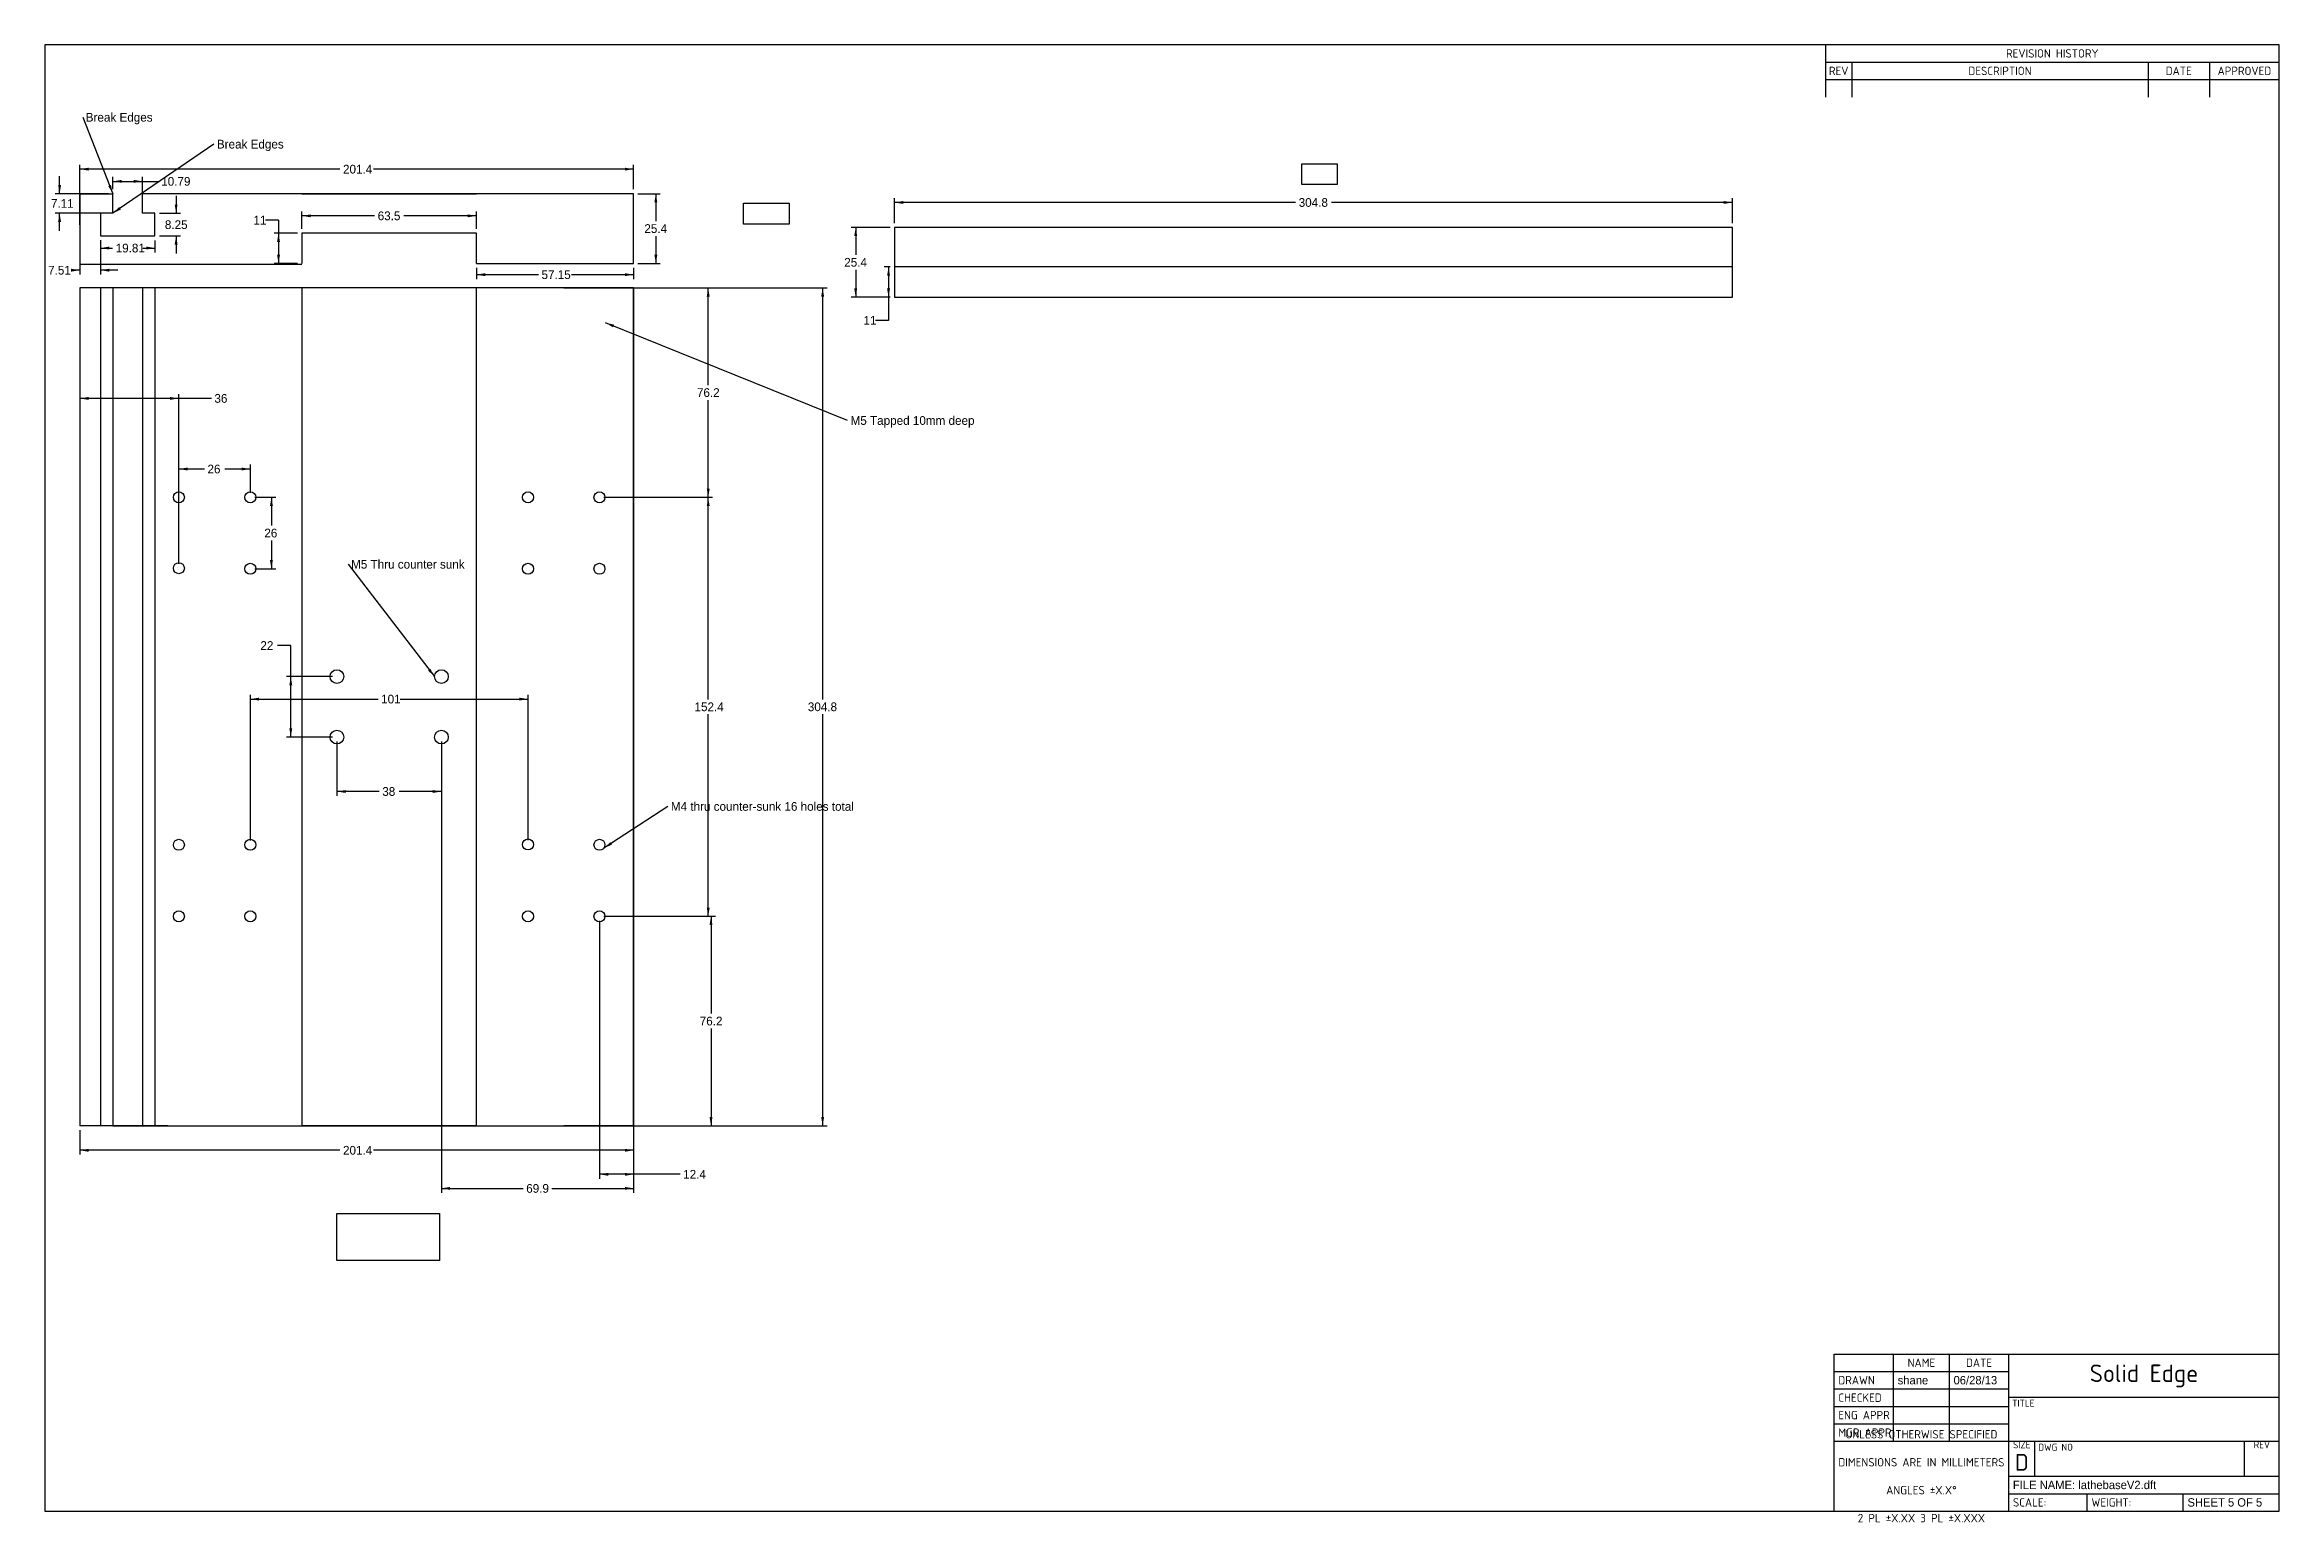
# Model space of a CAD drawing. Header units: millimetres. Extents: x 25 to 838, y 9 to 546.
import ezdxf
from ezdxf.enums import TextEntityAlignment as Align
from ezdxf.lldxf.tags import DXFTag

# ---------------------------------------------------------------- set-up
doc = ezdxf.new("R2010")
doc.units = ezdxf.units.MM
doc.layers.add('Default', color=7, linetype='Continuous')
doc.styles.add('SEACAD_Solid_Edge_ANSI', font='seans.ttf')
tags = doc.linetypes.add('HIDDEN2', pattern=[4.7625, 3.175, -1.5875]).pattern_tags.tags
tags[6:7] = [DXFTag(74, 4), DXFTag(75, 0), DXFTag(340, '0'), DXFTag(46, 0.0), DXFTag(50, 0.0), DXFTag(44, 0.0), DXFTag(45, 0.0)]
tags[4:5] = [DXFTag(74, 4), DXFTag(75, 0), DXFTag(340, '0'), DXFTag(46, 0.0), DXFTag(50, 0.0), DXFTag(44, 0.0), DXFTag(45, 0.0)]
doc.dimstyles.new('ANSI_(mm)', dxfattribs={"dimtxt": 3.175, "dimasz": 3.175, "dimexe": 1.5875, "dimexo": 1.5875, "dimgap": 1.5875, "dimtad": 0, "dimtih": 1, "dimtoh": 1, "dimdsep": 46, "dimtxsty": 'SEACAD_Solid_Edge_ANSI', "dimblk1": '_SE_FILLED', "dimblk2": '_SE_FILLED', "dimsah": 1, "dimcen": 1.5875, "dimadec": 0, "dimazin": 0, "dimtfac": 1, "dimtofl": 0, "dimtmove": 0, "dimatfit": 3, "dimfxl": 1, "dimtolj": 1, "dimarcsym": 0})

# ---------------------------------------------------------------- blocks, each defined once
blk = doc.blocks.new('SEANNOT_GROUP')
at = {"layer": 'Default', "linetype": 'Continuous'}
blk.add_hatch(color=7, dxfattribs=at).paths.add_polyline_path([(231.14, 256.01), (228.77, 253.83), (231.72, 255.12)])
at = {"layer": 'Default', "color": 7, "linetype": 'Continuous'}
blk.add_lwpolyline([(252.06, 269.04), (228.77, 253.83)], dxfattribs=at)
at = {"layer": 'Default', "color": 7, "linetype": 'Continuous', "style": 'SEACAD_Solid_Edge_ANSI'}
blk.add_text('M4 thru counter-sunk 16 holes total', height=3.175, dxfattribs=at).set_placement((253.17, 270.62), align=Align.TOP_LEFT)
blk = doc.blocks.new('SEANNOT_GROUP1')
at = {"layer": 'Default', "linetype": 'Continuous'}
blk.add_hatch(color=7, dxfattribs=at).paths.add_polyline_path([(232.54, 444.26), (229.4, 444.96), (232.14, 443.28)])
at = {"layer": 'Default', "color": 7, "linetype": 'Continuous'}
blk.add_lwpolyline([(317.42, 409.4), (229.4, 444.96)], dxfattribs=at)
at = {"layer": 'Default', "color": 7, "linetype": 'Continuous', "style": 'SEACAD_Solid_Edge_ANSI'}
blk.add_text('M5 Tapped 10mm deep', height=3.175, dxfattribs=at).set_placement((318.53, 410.99), align=Align.TOP_LEFT)
blk = doc.blocks.new('SEANNOT_GROUP2')
at = {"layer": 'Default', "linetype": 'Continuous'}
blk.add_hatch(color=7, dxfattribs=at).paths.add_polyline_path([(52.52, 487.03), (50.2, 484.8), (53.12, 486.16)])
at = {"layer": 'Default', "color": 7, "linetype": 'Continuous'}
blk.add_lwpolyline([(86.92, 509.92), (50.2, 484.8)], dxfattribs=at)
at = {"layer": 'Default', "color": 7, "linetype": 'Continuous', "style": 'SEACAD_Solid_Edge_ANSI'}
blk.add_text('Break Edges', height=3.175, dxfattribs=at).set_placement((88.03, 511.51), align=Align.TOP_LEFT)
blk = doc.blocks.new('SEANNOT_GROUP3')
at = {"layer": 'Default', "linetype": 'Continuous'}
blk.add_hatch(color=7, dxfattribs=at).paths.add_polyline_path([(48.54, 494.67), (50.2, 491.91), (49.52, 495.06)])
at = {"layer": 'Default', "color": 7, "linetype": 'Continuous'}
blk.add_lwpolyline([(39.23, 519.7), (50.2, 491.91)], dxfattribs=at)
at = {"layer": 'Default', "color": 7, "linetype": 'Continuous', "style": 'SEACAD_Solid_Edge_ANSI'}
blk.add_text('Break Edges', height=3.175, dxfattribs=at).set_placement((40.34, 521.29), align=Align.TOP_LEFT)
blk = doc.blocks.new('SEANNOT_GROUP4')
at = {"layer": 'Default', "linetype": 'Continuous'}
blk.add_hatch(color=7, dxfattribs=at).paths.add_polyline_path([(164.84, 318.45), (167.2, 316.26), (165.68, 319.1)])
at = {"layer": 'Default', "color": 7, "linetype": 'Continuous'}
blk.add_lwpolyline([(135.73, 357.11), (167.2, 316.26)], dxfattribs=at)
at = {"layer": 'Default', "color": 7, "linetype": 'Continuous', "style": 'SEACAD_Solid_Edge_ANSI'}
blk.add_text('M5 Thru counter sunk', height=3.175, dxfattribs=at).set_placement((136.85, 358.7), align=Align.TOP_LEFT)
blk = doc.blocks.new('SE')
at = {"color": 7, "linetype": 'Continuous'}
for p, q in [((279.56, 480.79), (279.56, 488.41)), ((296.2, 488.41), (296.2, 480.79)), ((296.2, 480.79), (279.56, 480.79))]:
    blk.add_line(p, q, dxfattribs=at)
at = {"layer": 'Default', "color": 7, "linetype": 'Continuous'}
blk.add_line((279.56, 488.41), (296.2, 488.41), dxfattribs=at)
blk = doc.blocks.new('SE1')
at = {"color": 7, "linetype": 'Continuous'}
for p, q in [((482.66, 495.19), (482.66, 502.81)), ((495.56, 502.81), (495.56, 495.19)), ((495.56, 495.19), (482.66, 495.19))]:
    blk.add_line(p, q, dxfattribs=at)
at = {"layer": 'Default', "color": 7, "linetype": 'Continuous'}
blk.add_line((482.66, 502.81), (495.56, 502.81), dxfattribs=at)
blk = doc.blocks.new('DMBLK108')
at = {"layer": 'Default', "linetype": 'Continuous'}
for points in [[(319.86, 476.48), (320.92, 476.48), (320.39, 479.65)], [(319.86, 457.43), (320.39, 454.25), (320.92, 457.43)]]:
    blk.add_hatch(color=7, dxfattribs=at).paths.add_polyline_path(points)
at = {"layer": 'Default', "color": 7, "linetype": 'Continuous'}
for p, q in [((332.92, 479.65), (318.8, 479.65)), ((320.39, 479.65), (320.39, 469.65)), ((320.39, 464.26), (320.39, 454.25)), ((332.92, 454.25), (318.8, 454.25))]:
    blk.add_line(p, q, dxfattribs=at)
at = {"layer": 'Default', "color": 7, "linetype": 'Continuous', "style": 'SEACAD_Solid_Edge_ANSI'}
blk.add_text('25.4', height=3.175, dxfattribs=at).set_placement((316.22, 468.54), align=Align.TOP_LEFT)
blk = doc.blocks.new('_SE_FILLED')
at = {"color": 0}
blk.add_line((0, 0), (-1, 0), dxfattribs=at)
blk.add_solid([(0, 0), (-1, -0.1665), (-1, 0.1665), (0, 0)], dxfattribs=at)
blk = doc.blocks.new('DMBLK109')
at = {"layer": 'Default', "linetype": 'Continuous'}
for points in [[(337.68, 489.24), (334.51, 488.71), (337.68, 488.19)], [(636.13, 489.24), (636.13, 488.19), (639.31, 488.71)]]:
    blk.add_hatch(color=7, dxfattribs=at).paths.add_polyline_path(points)
at = {"layer": 'Default', "color": 7, "linetype": 'Continuous'}
for p, q in [((334.51, 481.24), (334.51, 490.3)), ((480.41, 488.71), (334.51, 488.71)), ((639.31, 488.71), (493.41, 488.71)), ((639.31, 481.24), (639.31, 490.3))]:
    blk.add_line(p, q, dxfattribs=at)
at = {"layer": 'Default', "color": 7, "linetype": 'Continuous', "style": 'SEACAD_Solid_Edge_ANSI'}
blk.add_text('304.8', height=3.175, dxfattribs=at).set_placement((481.52, 490.3), align=Align.TOP_LEFT)
blk = doc.blocks.new('SE2')
at = {"color": 7, "linetype": 'Continuous'}
for p, q in [((131.71, 103.89), (131.71, 121.01)), ((169.01, 121.01), (169.01, 103.89)), ((169.01, 103.89), (131.71, 103.89))]:
    blk.add_line(p, q, dxfattribs=at)
at = {"layer": 'Default', "color": 7, "linetype": 'Continuous'}
blk.add_line((131.71, 121.01), (169.01, 121.01), dxfattribs=at)
blk = doc.blocks.new('DMBLK110')
at = {"layer": 'Default', "linetype": 'Continuous'}
for points in [[(122.12, 484.38), (118.95, 483.85), (122.12, 483.32)], [(179.27, 484.38), (179.27, 483.32), (182.45, 483.85)]]:
    blk.add_hatch(color=7, dxfattribs=at).paths.add_polyline_path(points)
at = {"layer": 'Default', "color": 7, "linetype": 'Continuous'}
for p, q in [((118.95, 479.1), (118.95, 485.44)), ((145.41, 483.85), (118.95, 483.85)), ((182.45, 483.85), (155.98, 483.85)), ((182.45, 479.1), (182.45, 485.44))]:
    blk.add_line(p, q, dxfattribs=at)
at = {"layer": 'Default', "color": 7, "linetype": 'Continuous', "style": 'SEACAD_Solid_Edge_ANSI'}
blk.add_text('63.5', height=3.175, dxfattribs=at).set_placement((146.53, 485.44), align=Align.TOP_LEFT)
blk = doc.blocks.new('DMBLK111')
at = {"layer": 'Default', "linetype": 'Continuous'}
for points in [[(109.92, 474.33), (110.98, 474.33), (110.45, 477.51)], [(109.92, 469.68), (110.45, 466.51), (110.98, 469.68)]]:
    blk.add_hatch(color=7, dxfattribs=at).paths.add_polyline_path(points)
at = {"layer": 'Default', "color": 7, "linetype": 'Continuous'}
for p, q in [((110.45, 482.28), (105.69, 482.28)), ((110.45, 482.28), (110.45, 466.51)), ((117.36, 477.51), (108.86, 477.51)), ((117.36, 466.51), (108.86, 466.51))]:
    blk.add_line(p, q, dxfattribs=at)
at = {"layer": 'Default', "color": 7, "linetype": 'Continuous', "style": 'SEACAD_Solid_Edge_ANSI'}
blk.add_text('11', height=3.175, dxfattribs=at).set_placement((101.33, 483.87), align=Align.TOP_LEFT)
blk = doc.blocks.new('DMBLK112')
at = {"layer": 'Default', "linetype": 'Continuous'}
for points in [[(331.81, 462.08), (332.87, 462.08), (332.34, 465.25)], [(331.81, 457.43), (332.34, 454.25), (332.87, 457.43)]]:
    blk.add_hatch(color=7, dxfattribs=at).paths.add_polyline_path(points)
at = {"layer": 'Default', "color": 7, "linetype": 'Continuous'}
for p, q in [((332.92, 465.25), (330.75, 465.25)), ((332.34, 465.25), (332.34, 445.82)), ((332.92, 454.25), (330.75, 454.25)), ((332.34, 445.82), (327.58, 445.82))]:
    blk.add_line(p, q, dxfattribs=at)
at = {"layer": 'Default', "color": 7, "linetype": 'Continuous', "style": 'SEACAD_Solid_Edge_ANSI'}
blk.add_text('11', height=3.175, dxfattribs=at).set_placement((323.22, 447.41), align=Align.TOP_LEFT)
blk = doc.blocks.new('DMBLK113')
at = {"layer": 'Default', "linetype": 'Continuous'}
for points in [[(103.37, 308.6), (100.2, 308.07), (103.37, 307.54)], [(198.02, 308.6), (198.02, 307.54), (201.2, 308.07)]]:
    blk.add_hatch(color=7, dxfattribs=at).paths.add_polyline_path(points)
at = {"layer": 'Default', "color": 7, "linetype": 'Continuous'}
for p, q in [((100.2, 256.65), (100.2, 309.66)), ((201.2, 256.77), (201.2, 309.66)), ((100.2, 308.07), (146.67, 308.07)), ((154.73, 308.07), (201.2, 308.07))]:
    blk.add_line(p, q, dxfattribs=at)
at = {"layer": 'Default', "color": 7, "linetype": 'Continuous', "style": 'SEACAD_Solid_Edge_ANSI'}
blk.add_text('101', height=3.175, dxfattribs=at).set_placement((147.78, 309.66), align=Align.TOP_LEFT)
blk = doc.blocks.new('DMBLK114')
at = {"layer": 'Default', "linetype": 'Continuous'}
for points in [[(230.37, 134.68), (230.37, 135.74), (227.2, 135.21)], [(236.42, 134.68), (239.6, 135.21), (236.42, 135.74)]]:
    blk.add_hatch(color=7, dxfattribs=at).paths.add_polyline_path(points)
at = {"layer": 'Default', "color": 7, "linetype": 'Continuous'}
for p, q in [((227.2, 227.47), (227.2, 133.62)), ((239.6, 151.27), (239.6, 133.62)), ((256.53, 135.21), (227.2, 135.21))]:
    blk.add_line(p, q, dxfattribs=at)
at = {"layer": 'Default', "color": 7, "linetype": 'Continuous', "style": 'SEACAD_Solid_Edge_ANSI'}
blk.add_text('12.4', height=3.175, dxfattribs=at).set_placement((257.64, 136.8), align=Align.TOP_LEFT)
blk = doc.blocks.new('DMBLK115')
at = {"layer": 'Default', "linetype": 'Continuous'}
for points in [[(267.27, 454.49), (266.74, 457.66), (266.21, 454.49)], [(267.27, 384.64), (266.21, 384.64), (266.74, 381.46)]]:
    blk.add_hatch(color=7, dxfattribs=at).paths.add_polyline_path(points)
at = {"layer": 'Default', "color": 7, "linetype": 'Continuous'}
for p, q in [((228.48, 457.66), (268.33, 457.66)), ((266.74, 422.26), (266.74, 457.66)), ((266.74, 381.46), (266.74, 416.86)), ((228.78, 381.46), (268.33, 381.46))]:
    blk.add_line(p, q, dxfattribs=at)
at = {"layer": 'Default', "color": 7, "linetype": 'Continuous', "style": 'SEACAD_Solid_Edge_ANSI'}
blk.add_text('76.2', height=3.175, dxfattribs=at).set_placement((262.64, 421.15), align=Align.TOP_LEFT)
blk = doc.blocks.new('DMBLK116')
at = {"layer": 'Default', "linetype": 'Continuous'}
for points in [[(268.29, 225.89), (267.76, 229.06), (267.23, 225.89)], [(268.29, 156.04), (267.23, 156.04), (267.76, 152.86)]]:
    blk.add_hatch(color=7, dxfattribs=at).paths.add_polyline_path(points)
at = {"layer": 'Default', "color": 7, "linetype": 'Continuous'}
for p, q in [((228.78, 229.06), (269.35, 229.06)), ((267.76, 229.06), (267.76, 193.66)), ((267.76, 188.26), (267.76, 152.86)), ((241.18, 152.86), (269.35, 152.86))]:
    blk.add_line(p, q, dxfattribs=at)
at = {"layer": 'Default', "color": 7, "linetype": 'Continuous', "style": 'SEACAD_Solid_Edge_ANSI'}
blk.add_text('76.2', height=3.175, dxfattribs=at).set_placement((263.66, 192.55), align=Align.TOP_LEFT)
blk = doc.blocks.new('DMBLK117')
at = {"layer": 'Default', "linetype": 'Continuous'}
for points in [[(267.27, 378.29), (266.74, 381.46), (266.21, 378.29)], [(267.27, 232.24), (266.21, 232.24), (266.74, 229.06)]]:
    blk.add_hatch(color=7, dxfattribs=at).paths.add_polyline_path(points)
at = {"layer": 'Default', "color": 7, "linetype": 'Continuous'}
for p, q in [((228.78, 381.46), (268.33, 381.46)), ((266.74, 307.96), (266.74, 381.46)), ((266.74, 229.06), (266.74, 302.56)), ((228.78, 229.06), (268.33, 229.06))]:
    blk.add_line(p, q, dxfattribs=at)
at = {"layer": 'Default', "color": 7, "linetype": 'Continuous', "style": 'SEACAD_Solid_Edge_ANSI'}
blk.add_text('152.4', height=3.175, dxfattribs=at).set_placement((261.76, 306.85), align=Align.TOP_LEFT)
blk = doc.blocks.new('DMBLK118')
at = {"layer": 'Default', "linetype": 'Continuous'}
for points in [[(108.4, 378.29), (107.87, 381.46), (107.34, 378.29)], [(108.4, 358.64), (107.34, 358.64), (107.87, 355.46)]]:
    blk.add_hatch(color=7, dxfattribs=at).paths.add_polyline_path(points)
at = {"layer": 'Default', "color": 7, "linetype": 'Continuous'}
for p, q in [((101.78, 381.46), (109.46, 381.46)), ((107.87, 381.46), (107.87, 371.16)), ((107.87, 365.76), (107.87, 355.46)), ((101.78, 355.46), (109.46, 355.46))]:
    blk.add_line(p, q, dxfattribs=at)
at = {"layer": 'Default', "color": 7, "linetype": 'Continuous', "style": 'SEACAD_Solid_Edge_ANSI'}
blk.add_text('26', height=3.175, dxfattribs=at).set_placement((105.29, 370.05), align=Align.TOP_LEFT)
blk = doc.blocks.new('DMBLK119')
at = {"layer": 'Default', "linetype": 'Continuous'}
for points in [[(77.37, 392.28), (74.2, 391.76), (77.37, 391.23)], [(97.02, 392.28), (97.02, 391.23), (100.2, 391.76)]]:
    blk.add_hatch(color=7, dxfattribs=at).paths.add_polyline_path(points)
at = {"layer": 'Default', "color": 7, "linetype": 'Continuous'}
for p, q in [((74.2, 383.05), (74.2, 393.34)), ((83.5, 391.76), (74.2, 391.76)), ((100.2, 391.76), (90.89, 391.76)), ((100.2, 383.05), (100.2, 393.34))]:
    blk.add_line(p, q, dxfattribs=at)
at = {"layer": 'Default', "color": 7, "linetype": 'Continuous', "style": 'SEACAD_Solid_Edge_ANSI'}
blk.add_text('26', height=3.175, dxfattribs=at).set_placement((84.61, 393.34), align=Align.TOP_LEFT)
blk = doc.blocks.new('DMBLK120')
at = {"layer": 'Default', "linetype": 'Continuous'}
for points in [[(248.23, 488.73), (247.7, 491.91), (247.17, 488.73)], [(248.23, 469.68), (247.17, 469.68), (247.7, 466.51)]]:
    blk.add_hatch(color=7, dxfattribs=at).paths.add_polyline_path(points)
at = {"layer": 'Default', "color": 7, "linetype": 'Continuous'}
for p, q in [((241.18, 491.91), (249.28, 491.91)), ((247.7, 491.91), (247.7, 481.91)), ((247.7, 476.51), (247.7, 466.51)), ((241.18, 466.51), (249.28, 466.51))]:
    blk.add_line(p, q, dxfattribs=at)
at = {"layer": 'Default', "color": 7, "linetype": 'Continuous', "style": 'SEACAD_Solid_Edge_ANSI'}
blk.add_text('25.4', height=3.175, dxfattribs=at).set_placement((243.52, 480.8), align=Align.TOP_LEFT)
blk = doc.blocks.new('DMBLK121')
at = {"layer": 'Default', "linetype": 'Continuous'}
for points in [[(41.37, 501.36), (38.2, 500.83), (41.37, 500.3)], [(236.42, 501.36), (236.42, 500.3), (239.6, 500.83)]]:
    blk.add_hatch(color=7, dxfattribs=at).paths.add_polyline_path(points)
at = {"layer": 'Default', "color": 7, "linetype": 'Continuous'}
for p, q in [((38.2, 480.63), (38.2, 502.41)), ((132.8, 500.83), (38.2, 500.83)), ((239.6, 500.83), (144.99, 500.83)), ((239.6, 493.5), (239.6, 502.41))]:
    blk.add_line(p, q, dxfattribs=at)
at = {"layer": 'Default', "color": 7, "linetype": 'Continuous', "style": 'SEACAD_Solid_Edge_ANSI'}
blk.add_text('201.4', height=3.175, dxfattribs=at).set_placement((133.91, 502.41), align=Align.TOP_LEFT)
blk = doc.blocks.new('DMBLK122')
at = {"layer": 'Default', "linetype": 'Continuous'}
for points in [[(53.37, 496.92), (50.2, 496.39), (53.37, 495.86)], [(57.81, 496.92), (57.81, 495.86), (60.99, 496.39)]]:
    blk.add_hatch(color=7, dxfattribs=at).paths.add_polyline_path(points)
at = {"layer": 'Default', "color": 7, "linetype": 'Continuous'}
for p, q in [((50.2, 493.5), (50.2, 497.98)), ((50.2, 496.39), (66.68, 496.39)), ((60.99, 489.94), (60.99, 497.98))]:
    blk.add_line(p, q, dxfattribs=at)
at = {"layer": 'Default', "color": 7, "linetype": 'Continuous', "style": 'SEACAD_Solid_Edge_ANSI'}
blk.add_text('10.79', height=3.175, dxfattribs=at).set_placement((67.79, 497.98), align=Align.TOP_LEFT)
blk = doc.blocks.new('DMBLK123')
at = {"layer": 'Default', "linetype": 'Continuous'}
for points in [[(48.88, 471.6), (48.88, 472.65), (45.71, 472.13)], [(62.35, 471.6), (65.52, 472.13), (62.35, 472.65)]]:
    blk.add_hatch(color=7, dxfattribs=at).paths.add_polyline_path(points)
at = {"layer": 'Default', "color": 7, "linetype": 'Continuous'}
for p, q in [((45.71, 474.93), (45.71, 470.54)), ((45.71, 472.13), (50.11, 472.13)), ((61.12, 472.13), (65.52, 472.13)), ((65.52, 474.93), (65.52, 470.54))]:
    blk.add_line(p, q, dxfattribs=at)
at = {"layer": 'Default', "color": 7, "linetype": 'Continuous', "style": 'SEACAD_Solid_Edge_ANSI'}
blk.add_text('19.81', height=3.175, dxfattribs=at).set_placement((51.22, 473.71), align=Align.TOP_LEFT)
blk = doc.blocks.new('DMBLK124')
at = {"layer": 'Default', "linetype": 'Continuous'}
for points in [[(30.29, 495.08), (30.82, 491.91), (31.35, 495.08)], [(30.29, 481.62), (31.35, 481.62), (30.82, 484.8)]]:
    blk.add_hatch(color=7, dxfattribs=at).paths.add_polyline_path(points)
at = {"layer": 'Default', "color": 7, "linetype": 'Continuous'}
for p, q in [((30.82, 491.91), (30.82, 498.26)), ((48.61, 491.91), (29.23, 491.91)), ((48.61, 484.8), (29.23, 484.8)), ((30.82, 478.45), (30.82, 484.8))]:
    blk.add_line(p, q, dxfattribs=at)
at = {"layer": 'Default', "color": 7, "linetype": 'Continuous', "style": 'SEACAD_Solid_Edge_ANSI'}
blk.add_text('7.11', height=3.175, dxfattribs=at).set_placement((27.68, 489.94), align=Align.TOP_LEFT)
blk = doc.blocks.new('DMBLK125')
at = {"layer": 'Default', "linetype": 'Continuous'}
for points in [[(35.02, 463.54), (38.2, 464.07), (35.02, 464.6)], [(48.88, 463.54), (48.88, 464.6), (45.71, 464.07)]]:
    blk.add_hatch(color=7, dxfattribs=at).paths.add_polyline_path(points)
at = {"layer": 'Default', "color": 7, "linetype": 'Continuous'}
for p, q in [((38.2, 477.45), (38.2, 462.48)), ((45.71, 474.96), (45.71, 462.48)), ((38.2, 464.07), (35, 464.07)), ((52.06, 464.07), (45.71, 464.07))]:
    blk.add_line(p, q, dxfattribs=at)
at = {"layer": 'Default', "color": 7, "linetype": 'Continuous', "style": 'SEACAD_Solid_Edge_ANSI'}
blk.add_text('7.51', height=3.175, dxfattribs=at).set_placement((26.65, 465.66), align=Align.TOP_LEFT)
blk = doc.blocks.new('DMBLK126')
at = {"layer": 'Default', "linetype": 'Continuous'}
for points in [[(41.37, 143.42), (41.37, 144.48), (38.2, 143.95)], [(236.42, 143.42), (239.6, 143.95), (236.42, 144.48)]]:
    blk.add_hatch(color=7, dxfattribs=at).paths.add_polyline_path(points)
at = {"layer": 'Default', "color": 7, "linetype": 'Continuous'}
for p, q in [((38.2, 151.27), (38.2, 142.36)), ((239.6, 151.27), (239.6, 142.36)), ((132.8, 143.95), (38.2, 143.95)), ((239.6, 143.95), (144.99, 143.95))]:
    blk.add_line(p, q, dxfattribs=at)
at = {"layer": 'Default', "color": 7, "linetype": 'Continuous', "style": 'SEACAD_Solid_Edge_ANSI'}
blk.add_text('201.4', height=3.175, dxfattribs=at).set_placement((133.91, 145.54), align=Align.TOP_LEFT)
blk = doc.blocks.new('DMBLK127')
at = {"layer": 'Default', "linetype": 'Continuous'}
for points in [[(308.9, 454.49), (308.37, 457.66), (307.84, 454.49)], [(308.9, 156.04), (307.84, 156.04), (308.37, 152.86)]]:
    blk.add_hatch(color=7, dxfattribs=at).paths.add_polyline_path(points)
at = {"layer": 'Default', "color": 7, "linetype": 'Continuous'}
for p, q in [((241.18, 457.66), (309.96, 457.66)), ((308.37, 457.66), (308.37, 307.96)), ((308.37, 302.56), (308.37, 152.86)), ((152.28, 152.86), (309.96, 152.86))]:
    blk.add_line(p, q, dxfattribs=at)
at = {"layer": 'Default', "color": 7, "linetype": 'Continuous', "style": 'SEACAD_Solid_Edge_ANSI'}
blk.add_text('304.8', height=3.175, dxfattribs=at).set_placement((302.98, 306.85), align=Align.TOP_LEFT)
blk = doc.blocks.new('SE3')
at = {"layer": 'Default', "color": 7, "linetype": 'Continuous'}
for centre in [(131.7, 316.26), (169.7, 316.26), (131.7, 294.26), (169.7, 294.26)]:
    blk.add_circle(centre, 2.5, dxfattribs=at)
blk = doc.blocks.new('DMBLK128')
at = {"layer": 'Default', "linetype": 'Continuous'}
for points in [[(73.74, 487.95), (72.68, 487.95), (73.21, 484.77)], [(73.74, 473.35), (73.21, 476.52), (72.68, 473.35)]]:
    blk.add_hatch(color=7, dxfattribs=at).paths.add_polyline_path(points)
at = {"layer": 'Default', "color": 7, "linetype": 'Continuous'}
for p, q in [((73.21, 491.12), (73.21, 484.77)), ((67.11, 484.77), (74.8, 484.77)), ((67.11, 476.52), (74.8, 476.52)), ((73.21, 476.52), (73.21, 470.17))]:
    blk.add_line(p, q, dxfattribs=at)
at = {"layer": 'Default', "color": 7, "linetype": 'Continuous', "style": 'SEACAD_Solid_Edge_ANSI'}
blk.add_text('8.25', height=3.175, dxfattribs=at).set_placement((69.11, 482.23), align=Align.TOP_LEFT)
blk = doc.blocks.new('DMBLK129')
at = {"layer": 'Default', "linetype": 'Continuous'}
for points in [[(172.87, 129.56), (172.87, 130.62), (169.7, 130.09)], [(236.42, 129.56), (239.6, 130.09), (236.42, 130.62)]]:
    blk.add_hatch(color=7, dxfattribs=at).paths.add_polyline_path(points)
at = {"layer": 'Default', "color": 7, "linetype": 'Continuous'}
for p, q in [((239.6, 303.67), (239.6, 128.5)), ((169.7, 292.67), (169.7, 128.5)), ((169.7, 130.09), (199.44, 130.09)), ((209.86, 130.09), (239.6, 130.09))]:
    blk.add_line(p, q, dxfattribs=at)
at = {"layer": 'Default', "color": 7, "linetype": 'Continuous', "style": 'SEACAD_Solid_Edge_ANSI'}
blk.add_text('69.9', height=3.175, dxfattribs=at).set_placement((200.55, 131.67), align=Align.TOP_LEFT)
blk = doc.blocks.new('DMBLK130')
at = {"layer": 'Default', "linetype": 'Continuous'}
for points in [[(134.87, 273.93), (134.87, 274.99), (131.7, 274.46)], [(166.52, 273.93), (169.7, 274.46), (166.52, 274.99)]]:
    blk.add_hatch(color=7, dxfattribs=at).paths.add_polyline_path(points)
at = {"layer": 'Default', "color": 7, "linetype": 'Continuous'}
for p, q in [((131.7, 292.67), (131.7, 272.87)), ((169.7, 292.67), (169.7, 272.87)), ((147.08, 274.46), (131.7, 274.46)), ((169.7, 274.46), (154.32, 274.46))]:
    blk.add_line(p, q, dxfattribs=at)
at = {"layer": 'Default', "color": 7, "linetype": 'Continuous', "style": 'SEACAD_Solid_Edge_ANSI'}
blk.add_text('38', height=3.175, dxfattribs=at).set_placement((148.19, 276.05), align=Align.TOP_LEFT)
blk = doc.blocks.new('DMBLK131')
at = {"layer": 'Default', "linetype": 'Continuous'}
for points in [[(114.38, 313.09), (115.44, 313.09), (114.91, 316.26)], [(114.38, 297.44), (114.91, 294.26), (115.44, 297.44)]]:
    blk.add_hatch(color=7, dxfattribs=at).paths.add_polyline_path(points)
at = {"layer": 'Default', "color": 7, "linetype": 'Continuous'}
for p, q in [((114.91, 327.55), (110.14, 327.55)), ((114.91, 294.26), (114.91, 327.55)), ((130.11, 316.26), (113.32, 316.26)), ((130.11, 294.26), (113.32, 294.26))]:
    blk.add_line(p, q, dxfattribs=at)
at = {"layer": 'Default', "color": 7, "linetype": 'Continuous', "style": 'SEACAD_Solid_Edge_ANSI'}
blk.add_text('22', height=3.175, dxfattribs=at).set_placement((103.86, 329.14), align=Align.TOP_LEFT)
blk = doc.blocks.new('DMBLK132')
at = {"layer": 'Default', "linetype": 'Continuous'}
for points in [[(41.37, 417.97), (38.2, 417.44), (41.37, 416.91)], [(71.02, 417.97), (71.02, 416.91), (74.2, 417.44)]]:
    blk.add_hatch(color=7, dxfattribs=at).paths.add_polyline_path(points)
at = {"layer": 'Default', "color": 7, "linetype": 'Continuous'}
for p, q in [((86.03, 417.44), (38.2, 417.44)), ((74.2, 357.27), (74.2, 419.03))]:
    blk.add_line(p, q, dxfattribs=at)
at = {"layer": 'Default', "color": 7, "linetype": 'Continuous', "style": 'SEACAD_Solid_Edge_ANSI'}
blk.add_text('36', height=3.175, dxfattribs=at).set_placement((87.14, 419.03), align=Align.TOP_LEFT)
blk = doc.blocks.new('DMBLK133')
at = {"layer": 'Default', "linetype": 'Continuous'}
for points in [[(185.62, 461.92), (185.62, 462.98), (182.45, 462.45)], [(236.42, 461.92), (239.6, 462.45), (236.42, 462.98)]]:
    blk.add_hatch(color=7, dxfattribs=at).paths.add_polyline_path(points)
at = {"layer": 'Default', "color": 7, "linetype": 'Continuous'}
for p, q in [((182.45, 464.92), (182.45, 460.86)), ((239.6, 464.92), (239.6, 460.86)), ((182.45, 462.45), (205, 462.45)), ((217.04, 462.45), (239.6, 462.45))]:
    blk.add_line(p, q, dxfattribs=at)
at = {"layer": 'Default', "color": 7, "linetype": 'Continuous', "style": 'SEACAD_Solid_Edge_ANSI'}
blk.add_text('57.15', height=3.175, dxfattribs=at).set_placement((206.11, 464.04), align=Align.TOP_LEFT)
blk = doc.blocks.new('SEANNOT_GROUP5')
at = {"layer": 'Default', "color": 7, "linetype": 'Continuous', "style": 'SEACAD_Solid_Edge_ANSI'}
blk.add_text('shane', height=3.048, dxfattribs=at).set_placement((699.389, 61.849), align=Align.TOP_LEFT)
blk = doc.blocks.new('SEANNOT_GROUP6')
at = {"layer": 'Default', "color": 7, "linetype": 'Continuous', "style": 'SEACAD_Solid_Edge_ANSI'}
blk.add_text('06/28/13', height=3.048, dxfattribs=at).set_placement((719.709, 61.849), align=Align.TOP_LEFT)
blk = doc.blocks.new('SEANNOT_GROUP7')
at = {"layer": 'Default', "color": 7, "linetype": 'Continuous', "style": 'SEACAD_Solid_Edge_ANSI'}
blk.add_text('FILE NAME: lathebaseV2.dft', height=3.048, dxfattribs=at).set_placement((741.299, 23.749), align=Align.TOP_LEFT)
blk = doc.blocks.new('SEANNOT_GROUP8')
at = {"layer": 'Default', "color": 7, "linetype": 'Continuous', "style": 'SEACAD_Solid_Edge_ANSI'}
blk.add_text('SHEET 5 OF 5', height=3.048, dxfattribs=at).set_placement((804.799, 17.399), align=Align.TOP_LEFT)

msp = doc.modelspace()

# ---------------------------------------------------------------- linework, layer by layer
at = {"layer": 'Default', "color": 7, "linetype": 'Continuous'}
for p, q in [((838.2, 546.1), (25.4, 546.1)), ((25.4, 546.1), (25.4, 12.7)), ((673.1, 546.1), (673.1, 527.05)), ((838.2, 12.7), (838.2, 546.1)), ((673.1, 539.75), (838.2, 539.75)), ((682.752, 539.75), (682.752, 527.05)), ((790.448, 539.75), (790.448, 527.05)), ((812.8, 539.75), (812.8, 527.05)), ((673.1, 533.4), (838.2, 533.4)), ((38.197, 491.91), (39.327, 491.91)), ((38.197, 491.91), (38.197, 466.173)), ((38.197, 491.91), (50.197, 491.91)), ((50.197, 484.8), (50.197, 491.91)), ((60.987, 484.8), (60.987, 491.91)), ((61.797, 491.91), (60.987, 491.91)), ((239.597, 491.91), (61.797, 491.91)), ((182.447, 491.91), (118.947, 491.91)), ((118.947, 491.91), (182.447, 491.91)), ((239.597, 466.51), (239.597, 491.91)), ((45.71, 484.8), (45.71, 476.55)), ((50.197, 484.8), (45.71, 484.8)), ((65.52, 484.775), (61.03, 484.775)), ((65.52, 476.55), (65.52, 484.8)), ((639.309, 479.654), (334.509, 479.654)), ((334.509, 479.654), (334.509, 454.254)), ((639.309, 454.254), (639.309, 479.654)), ((45.71, 476.52), (65.52, 476.52)), ((182.447, 477.51), (118.947, 477.51)), ((118.947, 477.51), (118.947, 466.51)), ((182.447, 466.51), (182.447, 477.51)), ((118.947, 466.173), (38.197, 466.173)), ((182.447, 466.51), (239.597, 466.51)), ((334.509, 468.654), (334.509, 454.254)), ((334.509, 465.254), (334.509, 454.254)), ((639.309, 454.254), (639.309, 468.654)), ((639.309, 454.254), (639.309, 465.254)), ((239.597, 457.662), (38.197, 457.662)), ((38.197, 457.662), (38.197, 152.862)), ((49.097, 457.662), (39.327, 457.662)), ((61.797, 457.662), (49.097, 457.662)), ((50.197, 457.662), (50.197, 152.862)), ((61.03, 457.662), (61.03, 152.862)), ((239.597, 457.662), (61.797, 457.662)), ((226.897, 457.662), (61.797, 457.662)), ((200.897, 457.662), (61.797, 457.662)), ((87.197, 457.662), (61.797, 457.662)), ((87.197, 457.662), (61.797, 457.662)), ((74.797, 457.662), (61.797, 457.662)), ((100.797, 457.662), (74.797, 457.662)), ((214.197, 457.662), (239.597, 457.662)), ((239.597, 457.738), (239.597, 381.538)), ((239.597, 152.862), (239.597, 457.662)), ((239.597, 457.662), (239.597, 381.462)), ((239.597, 457.662), (239.597, 152.862)), ((334.509, 454.254), (639.309, 454.254)), ((334.509, 454.254), (639.309, 454.254)), ((334.509, 454.254), (639.309, 454.254)), ((239.597, 344.262), (239.597, 370.262)), ((239.597, 152.862), (239.597, 344.262)), ((239.597, 152.862), (239.597, 229.062)), ((239.597, 152.862), (239.597, 191.262)), ((239.597, 152.862), (239.597, 178.262)), ((45.71, 152.862), (38.197, 152.862)), ((50.197, 152.862), (45.71, 152.862)), ((70.197, 152.862), (50.197, 152.862)), ((50.197, 152.862), (60.197, 152.862)), ((50.197, 152.862), (60.987, 152.862)), ((60.987, 152.862), (66.987, 152.862)), ((61.797, 152.862), (239.597, 152.862)), ((61.797, 152.862), (239.597, 152.862)), ((61.797, 152.862), (239.597, 152.862)), ((61.797, 152.862), (74.497, 152.862)), ((61.797, 152.862), (100.497, 152.862)), ((61.797, 152.862), (226.897, 152.862)), ((61.797, 152.862), (200.897, 152.862)), ((61.797, 152.862), (239.597, 152.862)), ((61.797, 152.862), (87.197, 152.862)), ((61.797, 152.862), (87.197, 152.862)), ((61.797, 152.862), (239.597, 152.862)), ((61.797, 152.862), (74.197, 152.862)), ((61.797, 152.862), (87.197, 152.862)), ((61.797, 152.862), (74.797, 152.862)), ((61.797, 152.862), (239.597, 152.862)), ((61.797, 152.862), (87.197, 152.862)), ((74.797, 152.862), (100.797, 152.862)), ((87.197, 152.862), (214.197, 152.862)), ((87.197, 152.862), (214.197, 152.862)), ((182.447, 152.862), (118.947, 152.862)), ((118.947, 152.862), (127.697, 152.862)), ((127.697, 152.862), (173.697, 152.862)), ((239.597, 152.862), (214.197, 152.862)), ((676.275, 12.7), (676.275, 69.85)), ((676.275, 69.85), (838.2, 69.85)), ((697.865, 38.1), (697.865, 69.85)), ((718.185, 38.1), (718.185, 69.85)), ((739.775, 12.7), (739.775, 69.85)), ((676.275, 63.5), (739.775, 63.5)), ((676.275, 57.15), (739.775, 57.15)), ((676.275, 50.8), (739.775, 50.8)), ((739.775, 54.102), (838.2, 54.102)), ((676.275, 44.45), (739.775, 44.45)), ((676.275, 38.1), (838.2, 38.1)), ((749.3, 25.4), (749.3, 38.1)), ((825.5, 25.4), (825.5, 38.1)), ((739.775, 25.4), (838.2, 25.4)), ((739.775, 19.05), (838.2, 19.05)), ((768.35, 12.7), (768.35, 19.05)), ((803.275, 12.7), (803.275, 19.05)), ((25.4, 12.7), (838.2, 12.7))]:
    msp.add_line(p, q, dxfattribs=at)
at = {"layer": 'Default', "color": 7, "linetype": 'HIDDEN2'}
for p, q in [((639.309, 465.254), (334.509, 465.254)), ((45.71, 457.662), (45.71, 152.862)), ((65.52, 457.662), (65.52, 152.862)), ((118.947, 457.662), (118.947, 152.862)), ((182.447, 152.862), (182.447, 457.662))]:
    msp.add_line(p, q, dxfattribs=at)
at = {"layer": 'Default', "color": 7, "linetype": 'Continuous'}
for centre in [(74.197, 381.462), (100.197, 381.462), (201.197, 381.462), (227.197, 381.462), (74.197, 355.681), (100.197, 355.462), (201.197, 355.462), (227.197, 355.462), (74.197, 255.062), (100.197, 255.062), (201.197, 255.184), (227.197, 255.062), (74.197, 229.062), (100.197, 229.062), (201.197, 229.062), (227.197, 229.062)]:
    msp.add_circle(centre, 2, dxfattribs=at)

# ---------------------------------------------------------------- block references
at = {"layer": 'Default'}
for name in ['SEANNOT_GROUP3', 'SEANNOT_GROUP2', 'SE1', 'SE', 'SEANNOT_GROUP1', 'SEANNOT_GROUP4', 'SE3', 'SEANNOT_GROUP', 'SE2', 'SEANNOT_GROUP5', 'SEANNOT_GROUP6', 'SEANNOT_GROUP7', 'SEANNOT_GROUP8']:
    msp.add_blockref(name, (0, 0), dxfattribs=at)

# ---------------------------------------------------------------- texts
at = {"layer": 'Default', "char_height": 2.5}
for s, insert, width, attachment_point in [('{\\fSolid Edge ANSI|b0||i0||c0|p34;\\C7;\\H3.048;\\W1.;REV}', (677.926, 536.575), 9.652, 5), ('{\\fSolid Edge ANSI|b0||i0||c0|p34;\\C7;\\H3.048;\\W1.;DESCRIPTION}', (736.6, 536.575), 107.696, 5), ('{\\fSolid Edge ANSI|b0||i0||c0|p34;\\C7;\\H3.048;\\W1.;REVISION HISTORY}', (755.65, 542.925), 165.1, 5), ('{\\fSolid Edge ANSI|b0||i0||c0|p34;\\C7;\\H3.048;\\W1.;DATE}', (801.624, 536.575), 22.352, 5), ('{\\fSolid Edge ANSI|b0||i0||c0|p34;\\C7;\\H3.048;\\W1.;APPROVED}', (825.5, 536.575), 25.4, 5), ('{\\fSolid Edge ANSI|b0||i0||c0|p34;\\C7;\\H3.048;\\W1.;NAME}', (708.025, 66.675), 20.32, 5), ('{\\fSolid Edge ANSI|b0||i0||c0|p34;\\C7;\\H3.048;\\W1.;DATE}', (728.98, 66.675), 21.59, 5), ('{\\fSolid Edge ANSI|b1||i0||c0|p34;\\C7;\\H6.35;\\W1.;Solid Edge}', (788.987, 61.881), 98.425, 5), ('{\\fSolid Edge ANSI|b0||i0||c0|p34;\\C7;\\H3.048;\\W1.;DRAWN}', (677.799, 60.325), 20.066, 4), ('{\\fSolid Edge ANSI|b0||i0||c0|p34;\\C7;\\H3.048;\\W1.;CHECKED}', (677.799, 53.975), 20.066, 4), ('{\\fSolid Edge ANSI|b0||i0||c0|p34;\\C7;\\H3.048;\\W1.;ENG APPR}', (677.799, 47.625), 20.066, 4), ('{\\fSolid Edge ANSI|b0||i0||c0|p34;\\C7;\\H2.54;\\W1.;TITLE}', (741.045, 53.216), 97.155, 1), ('{\\fSolid Edge ANSI|b0||i0||c0|p34;\\C7;\\H3.048;\\W1.;MGR APPR}', (677.799, 41.275), 20.066, 4), ('{\\fSolid Edge ANSI|b0||i0||c0|p34;\\C7;\\H3.048;\\W1.;UNLESS OTHERWISE SPECIFIED^M\\P}{\\fSolid Edge ANSI|b0||i0||c0|p34;\\C7;\\H3.048;\\W1.;DIMENSIONS ARE IN MILLIMETERS^M\\P}{\\fSolid Edge ANSI|b0||i0||c0|p34;\\C7;\\H3.048;\\W1.;ANGLES ±X.X°^M\\P}{\\fSolid Edge ANSI|b0||i0||c0|p34;\\C7;\\H3.048;\\W1.;2 PL ±X.XX 3 PL ±X.XXX}', (708.025, 25.4), 63.5, 5), ('{\\fSolid Edge ANSI|b0||i0||c0|p34;\\C7;\\H2.54;\\W1.;SIZE}', (744.538, 38.1), 9.525, 2), ('{\\fSolid Edge ANSI|b1||i0||c0|p34;\\C7;\\H6.096;\\W1.;D}', (744.538, 30.456), 9.525, 5), ('{\\fSolid Edge ANSI|b0||i0||c0|p34;\\C7;\\H2.54;\\W1.;DWG NO}', (750.57, 37.214), 74.93, 1), ('{\\fSolid Edge ANSI|b0||i0||c0|p34;\\C7;\\H2.54;\\W1.;REV}', (831.85, 38.1), 12.7, 2), ('{\\fSolid Edge ANSI|b0||i0||c0|p34;\\C7;\\H3.048;\\W1.;SCALE:}', (741.299, 15.875), 27.051, 4), ('{\\fSolid Edge ANSI|b0||i0||c0|p34;\\C7;\\H3.048;\\W1.;WEIGHT:}', (769.874, 15.875), 33.401, 4)]:
    msp.add_mtext(s, dxfattribs=dict(at, insert=insert, width=width, attachment_point=attachment_point))

# ---------------------------------------------------------------- dimensions: what is measured, and where the dimension line sits
at = {"layer": 'Default', "color": 7, "linetype": 'Continuous'}
for base, p1, p2, angle, picture, middle, dimtype in [((30.82, 484.8), (50.197, 484.8), (50.197, 491.91), 90, 'DMBLK124', (30.82, 488.355), 161), ((73.211061, 476.52), (61.03, 484.774995), (65.52, 476.52), 90, 'DMBLK128', (73.211061, 480.647497), 160), ((247.696, 491.91), (239.597, 491.91), (239.597, 466.51), 270, 'DMBLK120', (247.696, 479.21), 161), ((110.45, 477.51), (118.947, 477.51), (118.947, 466.51), 270, 'DMBLK111', (105.687, 482.281), 161), ((320.392, 479.654), (334.509, 479.654), (334.509, 454.254), 270, 'DMBLK108', (320.392, 466.954), 161), ((45.71, 472.126), (45.71, 476.52), (65.52, 476.52), 0, 'DMBLK123', (55.615, 472.126), 161), ((182.447, 462.45), (182.447, 466.51), (239.597, 466.51), 0, 'DMBLK133', (211.022, 462.45), 161), ((332.341, 465.254), (334.509, 465.254), (334.509, 454.254), 270, 'DMBLK112', (327.579, 445.821), 161), ((308.368, 152.862), (239.597, 457.662), (150.697, 152.862), 90, 'DMBLK127', (308.368, 305.262), 160), ((266.74, 381.462), (227.197, 381.462), (226.897, 457.662), 90.225573, 'DMBLK115', (266.74, 419.562), 161), ((107.873, 381.462), (100.197, 381.462), (100.197, 355.462), 270, 'DMBLK118', (107.873, 368.462), 161), ((266.74, 229.062), (227.197, 229.062), (227.197, 381.462), 90, 'DMBLK117', (266.74, 305.262), 161), ((114.906, 294.262), (131.697, 294.262), (131.697, 316.262), 90, 'DMBLK131', (110.144, 327.554), 161), ((100.197, 308.073), (100.197, 255.062), (201.197, 255.184), 0.069001, 'DMBLK113', (150.697, 308.073), 161), ((267.761, 152.862), (227.197, 229.062), (214.197, 152.862), 90, 'DMBLK116', (267.761, 190.962), 160)]:
    dim = msp.add_linear_dim(base=base, p1=p1, p2=p2, angle=angle, text='\\A1;<>', dimstyle='ANSI_(mm)', dxfattribs=at)
    dim.commit()
    dim.dimension.update_dxf_attribs({"geometry": picture, "text_midpoint": middle, "dimtype": dimtype})
for base, p1, p2, picture, middle in [((38.197, 500.827), (239.597, 491.91), (38.197, 479.042), 'DMBLK121', (138.897, 500.827)), ((60.987, 496.388), (50.197, 484.8), (60.987, 488.355), 'DMBLK122', (66.681, 496.388)), ((334.509, 488.715), (639.309, 479.654), (334.509, 479.654), 'DMBLK109', (486.909, 488.715)), ((118.947, 483.849), (182.447, 477.51), (118.947, 477.51), 'DMBLK110', (150.697, 483.849)), ((38.197, 464.072), (45.71, 476.55), (38.197, 479.042), 'DMBLK125', (34.997, 464.072)), ((38.197, 417.438), (74.197, 355.681), (38.197, 305.262), 'DMBLK132', (86.032, 417.438)), ((74.197, 391.755), (100.197, 381.462), (74.197, 381.462), 'DMBLK119', (87.197, 391.755)), ((239.597, 130.087), (169.697, 294.262), (239.597, 305.262), 'DMBLK129', (204.647, 130.087)), ((131.697, 274.461), (169.697, 294.262), (131.697, 294.262), 'DMBLK130', (150.697, 274.461)), ((227.197, 135.209), (239.597, 152.862), (227.197, 229.062), 'DMBLK114', (256.532, 135.209)), ((38.197, 143.952), (239.597, 152.862), (38.197, 152.862), 'DMBLK126', (138.897, 143.952))]:
    dim = msp.add_linear_dim(base=base, p1=p1, p2=p2, text='\\A1;<>', dimstyle='ANSI_(mm)', dxfattribs=at)
    dim.commit()
    dim.dimension.update_dxf_attribs({"geometry": picture, "text_midpoint": middle, "dimtype": 160})

doc.saveas('drawing.dxf')
